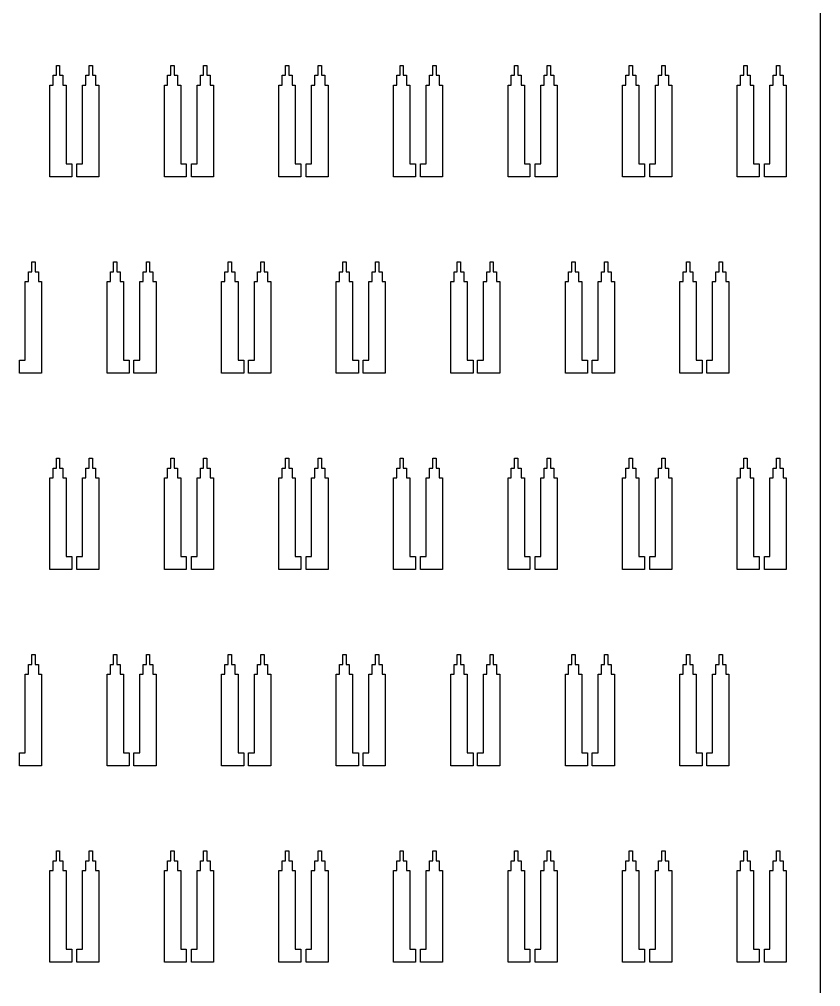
# Model space of a CAD drawing. Extents: x -38350 to 38650, y -35000 to 36000.
# Drawn here: x -19244.8 to -19000, y -23461.5 to -23165.9 of the extents above; entities that cross this region are included whole.
import ezdxf

# ---------------------------------------------------------------- set-up
doc = ezdxf.new("R2010")
doc.units = 0
doc.header["$MEASUREMENT"] = 0

msp = doc.modelspace()

# ---------------------------------------------------------------- linework, layer by layer
for p, q in [((-19000, -30000), (-19000, -17900)), ((-19233.5, -23183), (-19233.5, -23180)), ((-19233.5, -23180), (-19232.5, -23180)), ((-19232.5, -23180), (-19232.5, -23183)), ((-19223.5, -23183), (-19223.5, -23180)), ((-19223.5, -23180), (-19222.5, -23180)), ((-19222.5, -23180), (-19222.5, -23183)), ((-19198.5, -23183), (-19198.5, -23180)), ((-19198.5, -23180), (-19197.5, -23180)), ((-19197.5, -23180), (-19197.5, -23183)), ((-19188.5, -23183), (-19188.5, -23180)), ((-19188.5, -23180), (-19187.5, -23180)), ((-19187.5, -23180), (-19187.5, -23183)), ((-19163.5, -23183), (-19163.5, -23180)), ((-19163.5, -23180), (-19162.5, -23180)), ((-19162.5, -23180), (-19162.5, -23183)), ((-19153.5, -23183), (-19153.5, -23180)), ((-19153.5, -23180), (-19152.5, -23180)), ((-19152.5, -23180), (-19152.5, -23183)), ((-19128.5, -23183), (-19128.5, -23180)), ((-19128.5, -23180), (-19127.5, -23180)), ((-19127.5, -23180), (-19127.5, -23183)), ((-19118.5, -23183), (-19118.5, -23180)), ((-19118.5, -23180), (-19117.5, -23180)), ((-19117.5, -23180), (-19117.5, -23183)), ((-19093.5, -23183), (-19093.5, -23180)), ((-19093.5, -23180), (-19092.5, -23180)), ((-19092.5, -23180), (-19092.5, -23183)), ((-19083.5, -23183), (-19083.5, -23180)), ((-19083.5, -23180), (-19082.5, -23180)), ((-19082.5, -23180), (-19082.5, -23183)), ((-19058.5, -23183), (-19058.5, -23180)), ((-19058.5, -23180), (-19057.5, -23180)), ((-19057.5, -23180), (-19057.5, -23183)), ((-19048.5, -23183), (-19048.5, -23180)), ((-19048.5, -23180), (-19047.5, -23180)), ((-19047.5, -23180), (-19047.5, -23183)), ((-19023.5, -23183), (-19023.5, -23180)), ((-19023.5, -23180), (-19022.5, -23180)), ((-19022.5, -23180), (-19022.5, -23183)), ((-19013.5, -23183), (-19013.5, -23180)), ((-19013.5, -23180), (-19012.5, -23180)), ((-19012.5, -23180), (-19012.5, -23183)), ((-19234.5, -23186), (-19234.5, -23183)), ((-19234.5, -23183), (-19233.5, -23183)), ((-19232.5, -23183), (-19231.5, -23183)), ((-19231.5, -23183), (-19231.5, -23186)), ((-19224.5, -23186), (-19224.5, -23183)), ((-19224.5, -23183), (-19223.5, -23183)), ((-19222.5, -23183), (-19221.5, -23183)), ((-19221.5, -23183), (-19221.5, -23186)), ((-19199.5, -23186), (-19199.5, -23183)), ((-19199.5, -23183), (-19198.5, -23183)), ((-19197.5, -23183), (-19196.5, -23183)), ((-19196.5, -23183), (-19196.5, -23186)), ((-19189.5, -23186), (-19189.5, -23183)), ((-19189.5, -23183), (-19188.5, -23183)), ((-19187.5, -23183), (-19186.5, -23183)), ((-19186.5, -23183), (-19186.5, -23186)), ((-19164.5, -23186), (-19164.5, -23183)), ((-19164.5, -23183), (-19163.5, -23183)), ((-19162.5, -23183), (-19161.5, -23183)), ((-19161.5, -23183), (-19161.5, -23186)), ((-19154.5, -23186), (-19154.5, -23183)), ((-19154.5, -23183), (-19153.5, -23183)), ((-19152.5, -23183), (-19151.5, -23183)), ((-19151.5, -23183), (-19151.5, -23186)), ((-19129.5, -23186), (-19129.5, -23183)), ((-19129.5, -23183), (-19128.5, -23183)), ((-19127.5, -23183), (-19126.5, -23183)), ((-19126.5, -23183), (-19126.5, -23186)), ((-19119.5, -23186), (-19119.5, -23183)), ((-19119.5, -23183), (-19118.5, -23183)), ((-19117.5, -23183), (-19116.5, -23183)), ((-19116.5, -23183), (-19116.5, -23186)), ((-19094.5, -23186), (-19094.5, -23183)), ((-19094.5, -23183), (-19093.5, -23183)), ((-19092.5, -23183), (-19091.5, -23183)), ((-19091.5, -23183), (-19091.5, -23186)), ((-19084.5, -23186), (-19084.5, -23183)), ((-19084.5, -23183), (-19083.5, -23183)), ((-19082.5, -23183), (-19081.5, -23183)), ((-19081.5, -23183), (-19081.5, -23186)), ((-19059.5, -23186), (-19059.5, -23183)), ((-19059.5, -23183), (-19058.5, -23183)), ((-19057.5, -23183), (-19056.5, -23183)), ((-19056.5, -23183), (-19056.5, -23186)), ((-19049.5, -23186), (-19049.5, -23183)), ((-19049.5, -23183), (-19048.5, -23183)), ((-19047.5, -23183), (-19046.5, -23183)), ((-19046.5, -23183), (-19046.5, -23186)), ((-19024.5, -23186), (-19024.5, -23183)), ((-19024.5, -23183), (-19023.5, -23183)), ((-19022.5, -23183), (-19021.5, -23183)), ((-19021.5, -23183), (-19021.5, -23186)), ((-19014.5, -23186), (-19014.5, -23183)), ((-19014.5, -23183), (-19013.5, -23183)), ((-19012.5, -23183), (-19011.5, -23183)), ((-19011.5, -23183), (-19011.5, -23186)), ((-19235.5, -23214), (-19235.5, -23186)), ((-19235.5, -23186), (-19234.5, -23186)), ((-19231.5, -23186), (-19230.5, -23186)), ((-19230.5, -23186), (-19230.5, -23210)), ((-19225.5, -23210), (-19225.5, -23186)), ((-19225.5, -23186), (-19224.5, -23186)), ((-19221.5, -23186), (-19220.5, -23186)), ((-19220.5, -23186), (-19220.5, -23214)), ((-19200.5, -23214), (-19200.5, -23186)), ((-19200.5, -23186), (-19199.5, -23186)), ((-19196.5, -23186), (-19195.5, -23186)), ((-19195.5, -23186), (-19195.5, -23210)), ((-19190.5, -23210), (-19190.5, -23186)), ((-19190.5, -23186), (-19189.5, -23186)), ((-19186.5, -23186), (-19185.5, -23186)), ((-19185.5, -23186), (-19185.5, -23214)), ((-19165.5, -23214), (-19165.5, -23186)), ((-19165.5, -23186), (-19164.5, -23186)), ((-19161.5, -23186), (-19160.5, -23186)), ((-19160.5, -23186), (-19160.5, -23210)), ((-19155.5, -23210), (-19155.5, -23186)), ((-19155.5, -23186), (-19154.5, -23186)), ((-19151.5, -23186), (-19150.5, -23186)), ((-19150.5, -23186), (-19150.5, -23214)), ((-19130.5, -23214), (-19130.5, -23186)), ((-19130.5, -23186), (-19129.5, -23186)), ((-19126.5, -23186), (-19125.5, -23186)), ((-19125.5, -23186), (-19125.5, -23210)), ((-19120.5, -23210), (-19120.5, -23186)), ((-19120.5, -23186), (-19119.5, -23186)), ((-19116.5, -23186), (-19115.5, -23186)), ((-19115.5, -23186), (-19115.5, -23214)), ((-19095.5, -23214), (-19095.5, -23186)), ((-19095.5, -23186), (-19094.5, -23186)), ((-19091.5, -23186), (-19090.5, -23186)), ((-19090.5, -23186), (-19090.5, -23210)), ((-19085.5, -23210), (-19085.5, -23186)), ((-19085.5, -23186), (-19084.5, -23186)), ((-19081.5, -23186), (-19080.5, -23186)), ((-19080.5, -23186), (-19080.5, -23214)), ((-19060.5, -23214), (-19060.5, -23186)), ((-19060.5, -23186), (-19059.5, -23186)), ((-19056.5, -23186), (-19055.5, -23186)), ((-19055.5, -23186), (-19055.5, -23210)), ((-19050.5, -23210), (-19050.5, -23186)), ((-19050.5, -23186), (-19049.5, -23186)), ((-19046.5, -23186), (-19045.5, -23186)), ((-19045.5, -23186), (-19045.5, -23214)), ((-19025.5, -23214), (-19025.5, -23186)), ((-19025.5, -23186), (-19024.5, -23186)), ((-19021.5, -23186), (-19020.5, -23186)), ((-19020.5, -23186), (-19020.5, -23210)), ((-19015.5, -23210), (-19015.5, -23186)), ((-19015.5, -23186), (-19014.5, -23186)), ((-19011.5, -23186), (-19010.5, -23186)), ((-19010.5, -23186), (-19010.5, -23214)), ((-19230.5, -23210), (-19228.8, -23210)), ((-19228.8, -23210), (-19228.8, -23214)), ((-19227.2, -23214), (-19227.2, -23210)), ((-19227.2, -23210), (-19225.5, -23210)), ((-19195.5, -23210), (-19193.8, -23210)), ((-19193.8, -23210), (-19193.8, -23214)), ((-19192.2, -23214), (-19192.2, -23210)), ((-19192.2, -23210), (-19190.5, -23210)), ((-19160.5, -23210), (-19158.8, -23210)), ((-19158.8, -23210), (-19158.8, -23214)), ((-19157.2, -23214), (-19157.2, -23210)), ((-19157.2, -23210), (-19155.5, -23210)), ((-19125.5, -23210), (-19123.8, -23210)), ((-19123.8, -23210), (-19123.8, -23214)), ((-19122.2, -23214), (-19122.2, -23210)), ((-19122.2, -23210), (-19120.5, -23210)), ((-19090.5, -23210), (-19088.8, -23210)), ((-19088.8, -23210), (-19088.8, -23214)), ((-19087.2, -23214), (-19087.2, -23210)), ((-19087.2, -23210), (-19085.5, -23210)), ((-19055.5, -23210), (-19053.8, -23210)), ((-19053.8, -23210), (-19053.8, -23214)), ((-19052.2, -23214), (-19052.2, -23210)), ((-19052.2, -23210), (-19050.5, -23210)), ((-19020.5, -23210), (-19018.8, -23210)), ((-19018.8, -23210), (-19018.8, -23214)), ((-19017.2, -23214), (-19017.2, -23210)), ((-19017.2, -23210), (-19015.5, -23210)), ((-19228.8, -23214), (-19235.5, -23214)), ((-19220.5, -23214), (-19227.2, -23214)), ((-19193.8, -23214), (-19200.5, -23214)), ((-19185.5, -23214), (-19192.2, -23214)), ((-19158.8, -23214), (-19165.5, -23214)), ((-19150.5, -23214), (-19157.2, -23214)), ((-19123.8, -23214), (-19130.5, -23214)), ((-19115.5, -23214), (-19122.2, -23214)), ((-19088.8, -23214), (-19095.5, -23214)), ((-19080.5, -23214), (-19087.2, -23214)), ((-19053.8, -23214), (-19060.5, -23214)), ((-19045.5, -23214), (-19052.2, -23214)), ((-19018.8, -23214), (-19025.5, -23214)), ((-19010.5, -23214), (-19017.2, -23214)), ((-19241, -23243), (-19241, -23240)), ((-19241, -23240), (-19240, -23240)), ((-19240, -23240), (-19240, -23243)), ((-19216, -23243), (-19216, -23240)), ((-19216, -23240), (-19215, -23240)), ((-19215, -23240), (-19215, -23243)), ((-19206, -23243), (-19206, -23240)), ((-19206, -23240), (-19205, -23240)), ((-19205, -23240), (-19205, -23243)), ((-19181, -23243), (-19181, -23240)), ((-19181, -23240), (-19180, -23240)), ((-19180, -23240), (-19180, -23243)), ((-19171, -23243), (-19171, -23240)), ((-19171, -23240), (-19170, -23240)), ((-19170, -23240), (-19170, -23243)), ((-19146, -23243), (-19146, -23240)), ((-19146, -23240), (-19145, -23240)), ((-19145, -23240), (-19145, -23243)), ((-19136, -23243), (-19136, -23240)), ((-19136, -23240), (-19135, -23240)), ((-19135, -23240), (-19135, -23243)), ((-19111, -23243), (-19111, -23240)), ((-19111, -23240), (-19110, -23240)), ((-19110, -23240), (-19110, -23243)), ((-19101, -23243), (-19101, -23240)), ((-19101, -23240), (-19100, -23240)), ((-19100, -23240), (-19100, -23243)), ((-19076, -23243), (-19076, -23240)), ((-19076, -23240), (-19075, -23240)), ((-19075, -23240), (-19075, -23243)), ((-19066, -23243), (-19066, -23240)), ((-19066, -23240), (-19065, -23240)), ((-19065, -23240), (-19065, -23243)), ((-19041, -23243), (-19041, -23240)), ((-19041, -23240), (-19040, -23240)), ((-19040, -23240), (-19040, -23243)), ((-19031, -23243), (-19031, -23240)), ((-19031, -23240), (-19030, -23240)), ((-19030, -23240), (-19030, -23243)), ((-19242, -23246), (-19242, -23243)), ((-19242, -23243), (-19241, -23243)), ((-19240, -23243), (-19239, -23243)), ((-19239, -23243), (-19239, -23246)), ((-19217, -23246), (-19217, -23243)), ((-19217, -23243), (-19216, -23243)), ((-19215, -23243), (-19214, -23243)), ((-19214, -23243), (-19214, -23246)), ((-19207, -23246), (-19207, -23243)), ((-19207, -23243), (-19206, -23243)), ((-19205, -23243), (-19204, -23243)), ((-19204, -23243), (-19204, -23246)), ((-19182, -23246), (-19182, -23243)), ((-19182, -23243), (-19181, -23243)), ((-19180, -23243), (-19179, -23243)), ((-19179, -23243), (-19179, -23246)), ((-19172, -23246), (-19172, -23243)), ((-19172, -23243), (-19171, -23243)), ((-19170, -23243), (-19169, -23243)), ((-19169, -23243), (-19169, -23246)), ((-19147, -23246), (-19147, -23243)), ((-19147, -23243), (-19146, -23243)), ((-19145, -23243), (-19144, -23243)), ((-19144, -23243), (-19144, -23246)), ((-19137, -23246), (-19137, -23243)), ((-19137, -23243), (-19136, -23243)), ((-19135, -23243), (-19134, -23243)), ((-19134, -23243), (-19134, -23246)), ((-19112, -23246), (-19112, -23243)), ((-19112, -23243), (-19111, -23243)), ((-19110, -23243), (-19109, -23243)), ((-19109, -23243), (-19109, -23246)), ((-19102, -23246), (-19102, -23243)), ((-19102, -23243), (-19101, -23243)), ((-19100, -23243), (-19099, -23243)), ((-19099, -23243), (-19099, -23246)), ((-19077, -23246), (-19077, -23243)), ((-19077, -23243), (-19076, -23243)), ((-19075, -23243), (-19074, -23243)), ((-19074, -23243), (-19074, -23246)), ((-19067, -23246), (-19067, -23243)), ((-19067, -23243), (-19066, -23243)), ((-19065, -23243), (-19064, -23243)), ((-19064, -23243), (-19064, -23246)), ((-19042, -23246), (-19042, -23243)), ((-19042, -23243), (-19041, -23243)), ((-19040, -23243), (-19039, -23243)), ((-19039, -23243), (-19039, -23246)), ((-19032, -23246), (-19032, -23243)), ((-19032, -23243), (-19031, -23243)), ((-19030, -23243), (-19029, -23243)), ((-19029, -23243), (-19029, -23246)), ((-19243, -23270), (-19243, -23246)), ((-19243, -23246), (-19242, -23246)), ((-19239, -23246), (-19238, -23246)), ((-19238, -23246), (-19238, -23274)), ((-19218, -23274), (-19218, -23246)), ((-19218, -23246), (-19217, -23246)), ((-19214, -23246), (-19213, -23246)), ((-19213, -23246), (-19213, -23270)), ((-19208, -23270), (-19208, -23246)), ((-19208, -23246), (-19207, -23246)), ((-19204, -23246), (-19203, -23246)), ((-19203, -23246), (-19203, -23274)), ((-19183, -23274), (-19183, -23246)), ((-19183, -23246), (-19182, -23246)), ((-19179, -23246), (-19178, -23246)), ((-19178, -23246), (-19178, -23270)), ((-19173, -23270), (-19173, -23246)), ((-19173, -23246), (-19172, -23246)), ((-19169, -23246), (-19168, -23246)), ((-19168, -23246), (-19168, -23274)), ((-19148, -23274), (-19148, -23246)), ((-19148, -23246), (-19147, -23246)), ((-19144, -23246), (-19143, -23246)), ((-19143, -23246), (-19143, -23270)), ((-19138, -23270), (-19138, -23246)), ((-19138, -23246), (-19137, -23246)), ((-19134, -23246), (-19133, -23246)), ((-19133, -23246), (-19133, -23274)), ((-19113, -23274), (-19113, -23246)), ((-19113, -23246), (-19112, -23246)), ((-19109, -23246), (-19108, -23246)), ((-19108, -23246), (-19108, -23270)), ((-19103, -23270), (-19103, -23246)), ((-19103, -23246), (-19102, -23246)), ((-19099, -23246), (-19098, -23246)), ((-19098, -23246), (-19098, -23274)), ((-19078, -23274), (-19078, -23246)), ((-19078, -23246), (-19077, -23246)), ((-19074, -23246), (-19073, -23246)), ((-19073, -23246), (-19073, -23270)), ((-19068, -23270), (-19068, -23246)), ((-19068, -23246), (-19067, -23246)), ((-19064, -23246), (-19063, -23246)), ((-19063, -23246), (-19063, -23274)), ((-19043, -23274), (-19043, -23246)), ((-19043, -23246), (-19042, -23246)), ((-19039, -23246), (-19038, -23246)), ((-19038, -23246), (-19038, -23270)), ((-19033, -23270), (-19033, -23246)), ((-19033, -23246), (-19032, -23246)), ((-19029, -23246), (-19028, -23246)), ((-19028, -23246), (-19028, -23274)), ((-19244.8, -23274), (-19244.8, -23270)), ((-19244.8, -23270), (-19243, -23270)), ((-19213, -23270), (-19211.2, -23270)), ((-19211.2, -23270), (-19211.2, -23274)), ((-19209.8, -23274), (-19209.8, -23270)), ((-19209.8, -23270), (-19208, -23270)), ((-19178, -23270), (-19176.2, -23270)), ((-19176.2, -23270), (-19176.2, -23274)), ((-19174.8, -23274), (-19174.8, -23270)), ((-19174.8, -23270), (-19173, -23270)), ((-19143, -23270), (-19141.2, -23270)), ((-19141.2, -23270), (-19141.2, -23274)), ((-19139.8, -23274), (-19139.8, -23270)), ((-19139.8, -23270), (-19138, -23270)), ((-19108, -23270), (-19106.2, -23270)), ((-19106.2, -23270), (-19106.2, -23274)), ((-19104.8, -23274), (-19104.8, -23270)), ((-19104.8, -23270), (-19103, -23270)), ((-19073, -23270), (-19071.2, -23270)), ((-19071.2, -23270), (-19071.2, -23274)), ((-19069.8, -23274), (-19069.8, -23270)), ((-19069.8, -23270), (-19068, -23270)), ((-19038, -23270), (-19036.2, -23270)), ((-19036.2, -23270), (-19036.2, -23274)), ((-19034.8, -23274), (-19034.8, -23270)), ((-19034.8, -23270), (-19033, -23270)), ((-19238, -23274), (-19244.8, -23274)), ((-19211.2, -23274), (-19218, -23274)), ((-19203, -23274), (-19209.8, -23274)), ((-19176.2, -23274), (-19183, -23274)), ((-19168, -23274), (-19174.8, -23274)), ((-19141.2, -23274), (-19148, -23274)), ((-19133, -23274), (-19139.8, -23274)), ((-19106.2, -23274), (-19113, -23274)), ((-19098, -23274), (-19104.8, -23274)), ((-19071.2, -23274), (-19078, -23274)), ((-19063, -23274), (-19069.8, -23274)), ((-19036.2, -23274), (-19043, -23274)), ((-19028, -23274), (-19034.8, -23274)), ((-19233.5, -23303), (-19233.5, -23300)), ((-19233.5, -23300), (-19232.5, -23300)), ((-19232.5, -23300), (-19232.5, -23303)), ((-19223.5, -23303), (-19223.5, -23300)), ((-19223.5, -23300), (-19222.5, -23300)), ((-19222.5, -23300), (-19222.5, -23303)), ((-19198.5, -23303), (-19198.5, -23300)), ((-19198.5, -23300), (-19197.5, -23300)), ((-19197.5, -23300), (-19197.5, -23303)), ((-19188.5, -23303), (-19188.5, -23300)), ((-19188.5, -23300), (-19187.5, -23300)), ((-19187.5, -23300), (-19187.5, -23303)), ((-19163.5, -23303), (-19163.5, -23300)), ((-19163.5, -23300), (-19162.5, -23300)), ((-19162.5, -23300), (-19162.5, -23303)), ((-19153.5, -23303), (-19153.5, -23300)), ((-19153.5, -23300), (-19152.5, -23300)), ((-19152.5, -23300), (-19152.5, -23303)), ((-19128.5, -23303), (-19128.5, -23300)), ((-19128.5, -23300), (-19127.5, -23300)), ((-19127.5, -23300), (-19127.5, -23303)), ((-19118.5, -23303), (-19118.5, -23300)), ((-19118.5, -23300), (-19117.5, -23300)), ((-19117.5, -23300), (-19117.5, -23303)), ((-19093.5, -23303), (-19093.5, -23300)), ((-19093.5, -23300), (-19092.5, -23300)), ((-19092.5, -23300), (-19092.5, -23303)), ((-19083.5, -23303), (-19083.5, -23300)), ((-19083.5, -23300), (-19082.5, -23300)), ((-19082.5, -23300), (-19082.5, -23303)), ((-19058.5, -23303), (-19058.5, -23300)), ((-19058.5, -23300), (-19057.5, -23300)), ((-19057.5, -23300), (-19057.5, -23303)), ((-19048.5, -23303), (-19048.5, -23300)), ((-19048.5, -23300), (-19047.5, -23300)), ((-19047.5, -23300), (-19047.5, -23303)), ((-19023.5, -23303), (-19023.5, -23300)), ((-19023.5, -23300), (-19022.5, -23300)), ((-19022.5, -23300), (-19022.5, -23303)), ((-19013.5, -23303), (-19013.5, -23300)), ((-19013.5, -23300), (-19012.5, -23300)), ((-19012.5, -23300), (-19012.5, -23303)), ((-19234.5, -23306), (-19234.5, -23303)), ((-19234.5, -23303), (-19233.5, -23303)), ((-19232.5, -23303), (-19231.5, -23303)), ((-19231.5, -23303), (-19231.5, -23306)), ((-19224.5, -23306), (-19224.5, -23303)), ((-19224.5, -23303), (-19223.5, -23303)), ((-19222.5, -23303), (-19221.5, -23303)), ((-19221.5, -23303), (-19221.5, -23306)), ((-19199.5, -23306), (-19199.5, -23303)), ((-19199.5, -23303), (-19198.5, -23303)), ((-19197.5, -23303), (-19196.5, -23303)), ((-19196.5, -23303), (-19196.5, -23306)), ((-19189.5, -23306), (-19189.5, -23303)), ((-19189.5, -23303), (-19188.5, -23303)), ((-19187.5, -23303), (-19186.5, -23303)), ((-19186.5, -23303), (-19186.5, -23306)), ((-19164.5, -23306), (-19164.5, -23303)), ((-19164.5, -23303), (-19163.5, -23303)), ((-19162.5, -23303), (-19161.5, -23303)), ((-19161.5, -23303), (-19161.5, -23306)), ((-19154.5, -23306), (-19154.5, -23303)), ((-19154.5, -23303), (-19153.5, -23303)), ((-19152.5, -23303), (-19151.5, -23303)), ((-19151.5, -23303), (-19151.5, -23306)), ((-19129.5, -23306), (-19129.5, -23303)), ((-19129.5, -23303), (-19128.5, -23303)), ((-19127.5, -23303), (-19126.5, -23303)), ((-19126.5, -23303), (-19126.5, -23306)), ((-19119.5, -23306), (-19119.5, -23303)), ((-19119.5, -23303), (-19118.5, -23303)), ((-19117.5, -23303), (-19116.5, -23303)), ((-19116.5, -23303), (-19116.5, -23306)), ((-19094.5, -23306), (-19094.5, -23303)), ((-19094.5, -23303), (-19093.5, -23303)), ((-19092.5, -23303), (-19091.5, -23303)), ((-19091.5, -23303), (-19091.5, -23306)), ((-19084.5, -23306), (-19084.5, -23303)), ((-19084.5, -23303), (-19083.5, -23303)), ((-19082.5, -23303), (-19081.5, -23303)), ((-19081.5, -23303), (-19081.5, -23306)), ((-19059.5, -23306), (-19059.5, -23303)), ((-19059.5, -23303), (-19058.5, -23303)), ((-19057.5, -23303), (-19056.5, -23303)), ((-19056.5, -23303), (-19056.5, -23306)), ((-19049.5, -23306), (-19049.5, -23303)), ((-19049.5, -23303), (-19048.5, -23303)), ((-19047.5, -23303), (-19046.5, -23303)), ((-19046.5, -23303), (-19046.5, -23306)), ((-19024.5, -23306), (-19024.5, -23303)), ((-19024.5, -23303), (-19023.5, -23303)), ((-19022.5, -23303), (-19021.5, -23303)), ((-19021.5, -23303), (-19021.5, -23306)), ((-19014.5, -23306), (-19014.5, -23303)), ((-19014.5, -23303), (-19013.5, -23303)), ((-19012.5, -23303), (-19011.5, -23303)), ((-19011.5, -23303), (-19011.5, -23306)), ((-19235.5, -23334), (-19235.5, -23306)), ((-19235.5, -23306), (-19234.5, -23306)), ((-19231.5, -23306), (-19230.5, -23306)), ((-19230.5, -23306), (-19230.5, -23330)), ((-19225.5, -23330), (-19225.5, -23306)), ((-19225.5, -23306), (-19224.5, -23306)), ((-19221.5, -23306), (-19220.5, -23306)), ((-19220.5, -23306), (-19220.5, -23334)), ((-19200.5, -23334), (-19200.5, -23306)), ((-19200.5, -23306), (-19199.5, -23306)), ((-19196.5, -23306), (-19195.5, -23306)), ((-19195.5, -23306), (-19195.5, -23330)), ((-19190.5, -23330), (-19190.5, -23306)), ((-19190.5, -23306), (-19189.5, -23306)), ((-19186.5, -23306), (-19185.5, -23306)), ((-19185.5, -23306), (-19185.5, -23334)), ((-19165.5, -23334), (-19165.5, -23306)), ((-19165.5, -23306), (-19164.5, -23306)), ((-19161.5, -23306), (-19160.5, -23306)), ((-19160.5, -23306), (-19160.5, -23330)), ((-19155.5, -23330), (-19155.5, -23306)), ((-19155.5, -23306), (-19154.5, -23306)), ((-19151.5, -23306), (-19150.5, -23306)), ((-19150.5, -23306), (-19150.5, -23334)), ((-19130.5, -23334), (-19130.5, -23306)), ((-19130.5, -23306), (-19129.5, -23306)), ((-19126.5, -23306), (-19125.5, -23306)), ((-19125.5, -23306), (-19125.5, -23330)), ((-19120.5, -23330), (-19120.5, -23306)), ((-19120.5, -23306), (-19119.5, -23306)), ((-19116.5, -23306), (-19115.5, -23306)), ((-19115.5, -23306), (-19115.5, -23334)), ((-19095.5, -23334), (-19095.5, -23306)), ((-19095.5, -23306), (-19094.5, -23306)), ((-19091.5, -23306), (-19090.5, -23306)), ((-19090.5, -23306), (-19090.5, -23330)), ((-19085.5, -23330), (-19085.5, -23306)), ((-19085.5, -23306), (-19084.5, -23306)), ((-19081.5, -23306), (-19080.5, -23306)), ((-19080.5, -23306), (-19080.5, -23334)), ((-19060.5, -23334), (-19060.5, -23306)), ((-19060.5, -23306), (-19059.5, -23306)), ((-19056.5, -23306), (-19055.5, -23306)), ((-19055.5, -23306), (-19055.5, -23330)), ((-19050.5, -23330), (-19050.5, -23306)), ((-19050.5, -23306), (-19049.5, -23306)), ((-19046.5, -23306), (-19045.5, -23306)), ((-19045.5, -23306), (-19045.5, -23334)), ((-19025.5, -23334), (-19025.5, -23306)), ((-19025.5, -23306), (-19024.5, -23306)), ((-19021.5, -23306), (-19020.5, -23306)), ((-19020.5, -23306), (-19020.5, -23330)), ((-19015.5, -23330), (-19015.5, -23306)), ((-19015.5, -23306), (-19014.5, -23306)), ((-19011.5, -23306), (-19010.5, -23306)), ((-19010.5, -23306), (-19010.5, -23334)), ((-19230.5, -23330), (-19228.8, -23330)), ((-19228.8, -23330), (-19228.8, -23334)), ((-19227.2, -23334), (-19227.2, -23330)), ((-19227.2, -23330), (-19225.5, -23330)), ((-19195.5, -23330), (-19193.8, -23330)), ((-19193.8, -23330), (-19193.8, -23334)), ((-19192.2, -23334), (-19192.2, -23330)), ((-19192.2, -23330), (-19190.5, -23330)), ((-19160.5, -23330), (-19158.8, -23330)), ((-19158.8, -23330), (-19158.8, -23334)), ((-19157.2, -23334), (-19157.2, -23330)), ((-19157.2, -23330), (-19155.5, -23330)), ((-19125.5, -23330), (-19123.8, -23330)), ((-19123.8, -23330), (-19123.8, -23334)), ((-19122.2, -23334), (-19122.2, -23330)), ((-19122.2, -23330), (-19120.5, -23330)), ((-19090.5, -23330), (-19088.8, -23330)), ((-19088.8, -23330), (-19088.8, -23334)), ((-19087.2, -23334), (-19087.2, -23330)), ((-19087.2, -23330), (-19085.5, -23330)), ((-19055.5, -23330), (-19053.8, -23330)), ((-19053.8, -23330), (-19053.8, -23334)), ((-19052.2, -23334), (-19052.2, -23330)), ((-19052.2, -23330), (-19050.5, -23330)), ((-19020.5, -23330), (-19018.8, -23330)), ((-19018.8, -23330), (-19018.8, -23334)), ((-19017.2, -23334), (-19017.2, -23330)), ((-19017.2, -23330), (-19015.5, -23330)), ((-19228.8, -23334), (-19235.5, -23334)), ((-19220.5, -23334), (-19227.2, -23334)), ((-19193.8, -23334), (-19200.5, -23334)), ((-19185.5, -23334), (-19192.2, -23334)), ((-19158.8, -23334), (-19165.5, -23334)), ((-19150.5, -23334), (-19157.2, -23334)), ((-19123.8, -23334), (-19130.5, -23334)), ((-19115.5, -23334), (-19122.2, -23334)), ((-19088.8, -23334), (-19095.5, -23334)), ((-19080.5, -23334), (-19087.2, -23334)), ((-19053.8, -23334), (-19060.5, -23334)), ((-19045.5, -23334), (-19052.2, -23334)), ((-19018.8, -23334), (-19025.5, -23334)), ((-19010.5, -23334), (-19017.2, -23334)), ((-19241, -23363), (-19241, -23360)), ((-19241, -23360), (-19240, -23360)), ((-19240, -23360), (-19240, -23363)), ((-19216, -23363), (-19216, -23360)), ((-19216, -23360), (-19215, -23360)), ((-19215, -23360), (-19215, -23363)), ((-19206, -23363), (-19206, -23360)), ((-19206, -23360), (-19205, -23360)), ((-19205, -23360), (-19205, -23363)), ((-19181, -23363), (-19181, -23360)), ((-19181, -23360), (-19180, -23360)), ((-19180, -23360), (-19180, -23363)), ((-19171, -23363), (-19171, -23360)), ((-19171, -23360), (-19170, -23360)), ((-19170, -23360), (-19170, -23363)), ((-19146, -23363), (-19146, -23360)), ((-19146, -23360), (-19145, -23360)), ((-19145, -23360), (-19145, -23363)), ((-19136, -23363), (-19136, -23360)), ((-19136, -23360), (-19135, -23360)), ((-19135, -23360), (-19135, -23363)), ((-19111, -23363), (-19111, -23360)), ((-19111, -23360), (-19110, -23360)), ((-19110, -23360), (-19110, -23363)), ((-19101, -23363), (-19101, -23360)), ((-19101, -23360), (-19100, -23360)), ((-19100, -23360), (-19100, -23363)), ((-19076, -23363), (-19076, -23360)), ((-19076, -23360), (-19075, -23360)), ((-19075, -23360), (-19075, -23363)), ((-19066, -23363), (-19066, -23360)), ((-19066, -23360), (-19065, -23360)), ((-19065, -23360), (-19065, -23363)), ((-19041, -23363), (-19041, -23360)), ((-19041, -23360), (-19040, -23360)), ((-19040, -23360), (-19040, -23363)), ((-19031, -23363), (-19031, -23360)), ((-19031, -23360), (-19030, -23360)), ((-19030, -23360), (-19030, -23363)), ((-19242, -23366), (-19242, -23363)), ((-19242, -23363), (-19241, -23363)), ((-19240, -23363), (-19239, -23363)), ((-19239, -23363), (-19239, -23366)), ((-19217, -23366), (-19217, -23363)), ((-19217, -23363), (-19216, -23363)), ((-19215, -23363), (-19214, -23363)), ((-19214, -23363), (-19214, -23366)), ((-19207, -23366), (-19207, -23363)), ((-19207, -23363), (-19206, -23363)), ((-19205, -23363), (-19204, -23363)), ((-19204, -23363), (-19204, -23366)), ((-19182, -23366), (-19182, -23363)), ((-19182, -23363), (-19181, -23363)), ((-19180, -23363), (-19179, -23363)), ((-19179, -23363), (-19179, -23366)), ((-19172, -23366), (-19172, -23363)), ((-19172, -23363), (-19171, -23363)), ((-19170, -23363), (-19169, -23363)), ((-19169, -23363), (-19169, -23366)), ((-19147, -23366), (-19147, -23363)), ((-19147, -23363), (-19146, -23363)), ((-19145, -23363), (-19144, -23363)), ((-19144, -23363), (-19144, -23366)), ((-19137, -23366), (-19137, -23363)), ((-19137, -23363), (-19136, -23363)), ((-19135, -23363), (-19134, -23363)), ((-19134, -23363), (-19134, -23366)), ((-19112, -23366), (-19112, -23363)), ((-19112, -23363), (-19111, -23363)), ((-19110, -23363), (-19109, -23363)), ((-19109, -23363), (-19109, -23366)), ((-19102, -23366), (-19102, -23363)), ((-19102, -23363), (-19101, -23363)), ((-19100, -23363), (-19099, -23363)), ((-19099, -23363), (-19099, -23366)), ((-19077, -23366), (-19077, -23363)), ((-19077, -23363), (-19076, -23363)), ((-19075, -23363), (-19074, -23363)), ((-19074, -23363), (-19074, -23366)), ((-19067, -23366), (-19067, -23363)), ((-19067, -23363), (-19066, -23363)), ((-19065, -23363), (-19064, -23363)), ((-19064, -23363), (-19064, -23366)), ((-19042, -23366), (-19042, -23363)), ((-19042, -23363), (-19041, -23363)), ((-19040, -23363), (-19039, -23363)), ((-19039, -23363), (-19039, -23366)), ((-19032, -23366), (-19032, -23363)), ((-19032, -23363), (-19031, -23363)), ((-19030, -23363), (-19029, -23363)), ((-19029, -23363), (-19029, -23366)), ((-19243, -23390), (-19243, -23366)), ((-19243, -23366), (-19242, -23366)), ((-19239, -23366), (-19238, -23366)), ((-19238, -23366), (-19238, -23394)), ((-19218, -23394), (-19218, -23366)), ((-19218, -23366), (-19217, -23366)), ((-19214, -23366), (-19213, -23366)), ((-19213, -23366), (-19213, -23390)), ((-19208, -23390), (-19208, -23366)), ((-19208, -23366), (-19207, -23366)), ((-19204, -23366), (-19203, -23366)), ((-19203, -23366), (-19203, -23394)), ((-19183, -23394), (-19183, -23366)), ((-19183, -23366), (-19182, -23366)), ((-19179, -23366), (-19178, -23366)), ((-19178, -23366), (-19178, -23390)), ((-19173, -23390), (-19173, -23366)), ((-19173, -23366), (-19172, -23366)), ((-19169, -23366), (-19168, -23366)), ((-19168, -23366), (-19168, -23394)), ((-19148, -23394), (-19148, -23366)), ((-19148, -23366), (-19147, -23366)), ((-19144, -23366), (-19143, -23366)), ((-19143, -23366), (-19143, -23390)), ((-19138, -23390), (-19138, -23366)), ((-19138, -23366), (-19137, -23366)), ((-19134, -23366), (-19133, -23366)), ((-19133, -23366), (-19133, -23394)), ((-19113, -23394), (-19113, -23366)), ((-19113, -23366), (-19112, -23366)), ((-19109, -23366), (-19108, -23366)), ((-19108, -23366), (-19108, -23390)), ((-19103, -23390), (-19103, -23366)), ((-19103, -23366), (-19102, -23366)), ((-19099, -23366), (-19098, -23366)), ((-19098, -23366), (-19098, -23394)), ((-19078, -23394), (-19078, -23366)), ((-19078, -23366), (-19077, -23366)), ((-19074, -23366), (-19073, -23366)), ((-19073, -23366), (-19073, -23390)), ((-19068, -23390), (-19068, -23366)), ((-19068, -23366), (-19067, -23366)), ((-19064, -23366), (-19063, -23366)), ((-19063, -23366), (-19063, -23394)), ((-19043, -23394), (-19043, -23366)), ((-19043, -23366), (-19042, -23366)), ((-19039, -23366), (-19038, -23366)), ((-19038, -23366), (-19038, -23390)), ((-19033, -23390), (-19033, -23366)), ((-19033, -23366), (-19032, -23366)), ((-19029, -23366), (-19028, -23366)), ((-19028, -23366), (-19028, -23394)), ((-19244.8, -23394), (-19244.8, -23390)), ((-19244.8, -23390), (-19243, -23390)), ((-19213, -23390), (-19211.2, -23390)), ((-19211.2, -23390), (-19211.2, -23394)), ((-19209.8, -23394), (-19209.8, -23390)), ((-19209.8, -23390), (-19208, -23390)), ((-19178, -23390), (-19176.2, -23390)), ((-19176.2, -23390), (-19176.2, -23394)), ((-19174.8, -23394), (-19174.8, -23390)), ((-19174.8, -23390), (-19173, -23390)), ((-19143, -23390), (-19141.2, -23390)), ((-19141.2, -23390), (-19141.2, -23394)), ((-19139.8, -23394), (-19139.8, -23390)), ((-19139.8, -23390), (-19138, -23390)), ((-19108, -23390), (-19106.2, -23390)), ((-19106.2, -23390), (-19106.2, -23394)), ((-19104.8, -23394), (-19104.8, -23390)), ((-19104.8, -23390), (-19103, -23390)), ((-19073, -23390), (-19071.2, -23390)), ((-19071.2, -23390), (-19071.2, -23394)), ((-19069.8, -23394), (-19069.8, -23390)), ((-19069.8, -23390), (-19068, -23390)), ((-19038, -23390), (-19036.2, -23390)), ((-19036.2, -23390), (-19036.2, -23394)), ((-19034.8, -23394), (-19034.8, -23390)), ((-19034.8, -23390), (-19033, -23390)), ((-19238, -23394), (-19244.8, -23394)), ((-19211.2, -23394), (-19218, -23394)), ((-19203, -23394), (-19209.8, -23394)), ((-19176.2, -23394), (-19183, -23394)), ((-19168, -23394), (-19174.8, -23394)), ((-19141.2, -23394), (-19148, -23394)), ((-19133, -23394), (-19139.8, -23394)), ((-19106.2, -23394), (-19113, -23394)), ((-19098, -23394), (-19104.8, -23394)), ((-19071.2, -23394), (-19078, -23394)), ((-19063, -23394), (-19069.8, -23394)), ((-19036.2, -23394), (-19043, -23394)), ((-19028, -23394), (-19034.8, -23394)), ((-19233.5, -23423), (-19233.5, -23420)), ((-19233.5, -23420), (-19232.5, -23420)), ((-19232.5, -23420), (-19232.5, -23423)), ((-19223.5, -23423), (-19223.5, -23420)), ((-19223.5, -23420), (-19222.5, -23420)), ((-19222.5, -23420), (-19222.5, -23423)), ((-19198.5, -23423), (-19198.5, -23420)), ((-19198.5, -23420), (-19197.5, -23420)), ((-19197.5, -23420), (-19197.5, -23423)), ((-19188.5, -23423), (-19188.5, -23420)), ((-19188.5, -23420), (-19187.5, -23420)), ((-19187.5, -23420), (-19187.5, -23423)), ((-19163.5, -23423), (-19163.5, -23420)), ((-19163.5, -23420), (-19162.5, -23420)), ((-19162.5, -23420), (-19162.5, -23423)), ((-19153.5, -23423), (-19153.5, -23420)), ((-19153.5, -23420), (-19152.5, -23420)), ((-19152.5, -23420), (-19152.5, -23423)), ((-19128.5, -23423), (-19128.5, -23420)), ((-19128.5, -23420), (-19127.5, -23420)), ((-19127.5, -23420), (-19127.5, -23423)), ((-19118.5, -23423), (-19118.5, -23420)), ((-19118.5, -23420), (-19117.5, -23420)), ((-19117.5, -23420), (-19117.5, -23423)), ((-19093.5, -23423), (-19093.5, -23420)), ((-19093.5, -23420), (-19092.5, -23420)), ((-19092.5, -23420), (-19092.5, -23423)), ((-19083.5, -23423), (-19083.5, -23420)), ((-19083.5, -23420), (-19082.5, -23420)), ((-19082.5, -23420), (-19082.5, -23423)), ((-19058.5, -23423), (-19058.5, -23420)), ((-19058.5, -23420), (-19057.5, -23420)), ((-19057.5, -23420), (-19057.5, -23423)), ((-19048.5, -23423), (-19048.5, -23420)), ((-19048.5, -23420), (-19047.5, -23420)), ((-19047.5, -23420), (-19047.5, -23423)), ((-19023.5, -23423), (-19023.5, -23420)), ((-19023.5, -23420), (-19022.5, -23420)), ((-19022.5, -23420), (-19022.5, -23423)), ((-19013.5, -23423), (-19013.5, -23420)), ((-19013.5, -23420), (-19012.5, -23420)), ((-19012.5, -23420), (-19012.5, -23423)), ((-19234.5, -23426), (-19234.5, -23423)), ((-19234.5, -23423), (-19233.5, -23423)), ((-19232.5, -23423), (-19231.5, -23423)), ((-19231.5, -23423), (-19231.5, -23426)), ((-19224.5, -23426), (-19224.5, -23423)), ((-19224.5, -23423), (-19223.5, -23423)), ((-19222.5, -23423), (-19221.5, -23423)), ((-19221.5, -23423), (-19221.5, -23426)), ((-19199.5, -23426), (-19199.5, -23423)), ((-19199.5, -23423), (-19198.5, -23423)), ((-19197.5, -23423), (-19196.5, -23423)), ((-19196.5, -23423), (-19196.5, -23426)), ((-19189.5, -23426), (-19189.5, -23423)), ((-19189.5, -23423), (-19188.5, -23423)), ((-19187.5, -23423), (-19186.5, -23423)), ((-19186.5, -23423), (-19186.5, -23426)), ((-19164.5, -23426), (-19164.5, -23423)), ((-19164.5, -23423), (-19163.5, -23423)), ((-19162.5, -23423), (-19161.5, -23423)), ((-19161.5, -23423), (-19161.5, -23426)), ((-19154.5, -23426), (-19154.5, -23423)), ((-19154.5, -23423), (-19153.5, -23423)), ((-19152.5, -23423), (-19151.5, -23423)), ((-19151.5, -23423), (-19151.5, -23426)), ((-19129.5, -23426), (-19129.5, -23423)), ((-19129.5, -23423), (-19128.5, -23423)), ((-19127.5, -23423), (-19126.5, -23423)), ((-19126.5, -23423), (-19126.5, -23426)), ((-19119.5, -23426), (-19119.5, -23423)), ((-19119.5, -23423), (-19118.5, -23423)), ((-19117.5, -23423), (-19116.5, -23423)), ((-19116.5, -23423), (-19116.5, -23426)), ((-19094.5, -23426), (-19094.5, -23423)), ((-19094.5, -23423), (-19093.5, -23423)), ((-19092.5, -23423), (-19091.5, -23423)), ((-19091.5, -23423), (-19091.5, -23426)), ((-19084.5, -23426), (-19084.5, -23423)), ((-19084.5, -23423), (-19083.5, -23423)), ((-19082.5, -23423), (-19081.5, -23423)), ((-19081.5, -23423), (-19081.5, -23426)), ((-19059.5, -23426), (-19059.5, -23423)), ((-19059.5, -23423), (-19058.5, -23423)), ((-19057.5, -23423), (-19056.5, -23423)), ((-19056.5, -23423), (-19056.5, -23426)), ((-19049.5, -23426), (-19049.5, -23423)), ((-19049.5, -23423), (-19048.5, -23423)), ((-19047.5, -23423), (-19046.5, -23423)), ((-19046.5, -23423), (-19046.5, -23426)), ((-19024.5, -23426), (-19024.5, -23423)), ((-19024.5, -23423), (-19023.5, -23423)), ((-19022.5, -23423), (-19021.5, -23423)), ((-19021.5, -23423), (-19021.5, -23426)), ((-19014.5, -23426), (-19014.5, -23423)), ((-19014.5, -23423), (-19013.5, -23423)), ((-19012.5, -23423), (-19011.5, -23423)), ((-19011.5, -23423), (-19011.5, -23426)), ((-19235.5, -23454), (-19235.5, -23426)), ((-19235.5, -23426), (-19234.5, -23426)), ((-19231.5, -23426), (-19230.5, -23426)), ((-19230.5, -23426), (-19230.5, -23450)), ((-19225.5, -23450), (-19225.5, -23426)), ((-19225.5, -23426), (-19224.5, -23426)), ((-19221.5, -23426), (-19220.5, -23426)), ((-19220.5, -23426), (-19220.5, -23454)), ((-19200.5, -23454), (-19200.5, -23426)), ((-19200.5, -23426), (-19199.5, -23426)), ((-19196.5, -23426), (-19195.5, -23426)), ((-19195.5, -23426), (-19195.5, -23450)), ((-19190.5, -23450), (-19190.5, -23426)), ((-19190.5, -23426), (-19189.5, -23426)), ((-19186.5, -23426), (-19185.5, -23426)), ((-19185.5, -23426), (-19185.5, -23454)), ((-19165.5, -23454), (-19165.5, -23426)), ((-19165.5, -23426), (-19164.5, -23426)), ((-19161.5, -23426), (-19160.5, -23426)), ((-19160.5, -23426), (-19160.5, -23450)), ((-19155.5, -23450), (-19155.5, -23426)), ((-19155.5, -23426), (-19154.5, -23426)), ((-19151.5, -23426), (-19150.5, -23426)), ((-19150.5, -23426), (-19150.5, -23454)), ((-19130.5, -23454), (-19130.5, -23426)), ((-19130.5, -23426), (-19129.5, -23426)), ((-19126.5, -23426), (-19125.5, -23426)), ((-19125.5, -23426), (-19125.5, -23450)), ((-19120.5, -23450), (-19120.5, -23426)), ((-19120.5, -23426), (-19119.5, -23426)), ((-19116.5, -23426), (-19115.5, -23426)), ((-19115.5, -23426), (-19115.5, -23454)), ((-19095.5, -23454), (-19095.5, -23426)), ((-19095.5, -23426), (-19094.5, -23426)), ((-19091.5, -23426), (-19090.5, -23426)), ((-19090.5, -23426), (-19090.5, -23450)), ((-19085.5, -23450), (-19085.5, -23426)), ((-19085.5, -23426), (-19084.5, -23426)), ((-19081.5, -23426), (-19080.5, -23426)), ((-19080.5, -23426), (-19080.5, -23454)), ((-19060.5, -23454), (-19060.5, -23426)), ((-19060.5, -23426), (-19059.5, -23426)), ((-19056.5, -23426), (-19055.5, -23426)), ((-19055.5, -23426), (-19055.5, -23450)), ((-19050.5, -23450), (-19050.5, -23426)), ((-19050.5, -23426), (-19049.5, -23426)), ((-19046.5, -23426), (-19045.5, -23426)), ((-19045.5, -23426), (-19045.5, -23454)), ((-19025.5, -23454), (-19025.5, -23426)), ((-19025.5, -23426), (-19024.5, -23426)), ((-19021.5, -23426), (-19020.5, -23426)), ((-19020.5, -23426), (-19020.5, -23450)), ((-19015.5, -23450), (-19015.5, -23426)), ((-19015.5, -23426), (-19014.5, -23426)), ((-19011.5, -23426), (-19010.5, -23426)), ((-19010.5, -23426), (-19010.5, -23454)), ((-19230.5, -23450), (-19228.8, -23450)), ((-19228.8, -23450), (-19228.8, -23454)), ((-19227.2, -23454), (-19227.2, -23450)), ((-19227.2, -23450), (-19225.5, -23450)), ((-19195.5, -23450), (-19193.8, -23450)), ((-19193.8, -23450), (-19193.8, -23454)), ((-19192.2, -23454), (-19192.2, -23450)), ((-19192.2, -23450), (-19190.5, -23450)), ((-19160.5, -23450), (-19158.8, -23450)), ((-19158.8, -23450), (-19158.8, -23454)), ((-19157.2, -23454), (-19157.2, -23450)), ((-19157.2, -23450), (-19155.5, -23450)), ((-19125.5, -23450), (-19123.8, -23450)), ((-19123.8, -23450), (-19123.8, -23454)), ((-19122.2, -23454), (-19122.2, -23450)), ((-19122.2, -23450), (-19120.5, -23450)), ((-19090.5, -23450), (-19088.8, -23450)), ((-19088.8, -23450), (-19088.8, -23454)), ((-19087.2, -23454), (-19087.2, -23450)), ((-19087.2, -23450), (-19085.5, -23450)), ((-19055.5, -23450), (-19053.8, -23450)), ((-19053.8, -23450), (-19053.8, -23454)), ((-19052.2, -23454), (-19052.2, -23450)), ((-19052.2, -23450), (-19050.5, -23450)), ((-19020.5, -23450), (-19018.8, -23450)), ((-19018.8, -23450), (-19018.8, -23454)), ((-19017.2, -23454), (-19017.2, -23450)), ((-19017.2, -23450), (-19015.5, -23450)), ((-19228.8, -23454), (-19235.5, -23454)), ((-19220.5, -23454), (-19227.2, -23454)), ((-19193.8, -23454), (-19200.5, -23454)), ((-19185.5, -23454), (-19192.2, -23454)), ((-19158.8, -23454), (-19165.5, -23454)), ((-19150.5, -23454), (-19157.2, -23454)), ((-19123.8, -23454), (-19130.5, -23454)), ((-19115.5, -23454), (-19122.2, -23454)), ((-19088.8, -23454), (-19095.5, -23454)), ((-19080.5, -23454), (-19087.2, -23454)), ((-19053.8, -23454), (-19060.5, -23454)), ((-19045.5, -23454), (-19052.2, -23454)), ((-19018.8, -23454), (-19025.5, -23454)), ((-19010.5, -23454), (-19017.2, -23454))]:
    msp.add_line(p, q)

doc.saveas('drawing.dxf')
